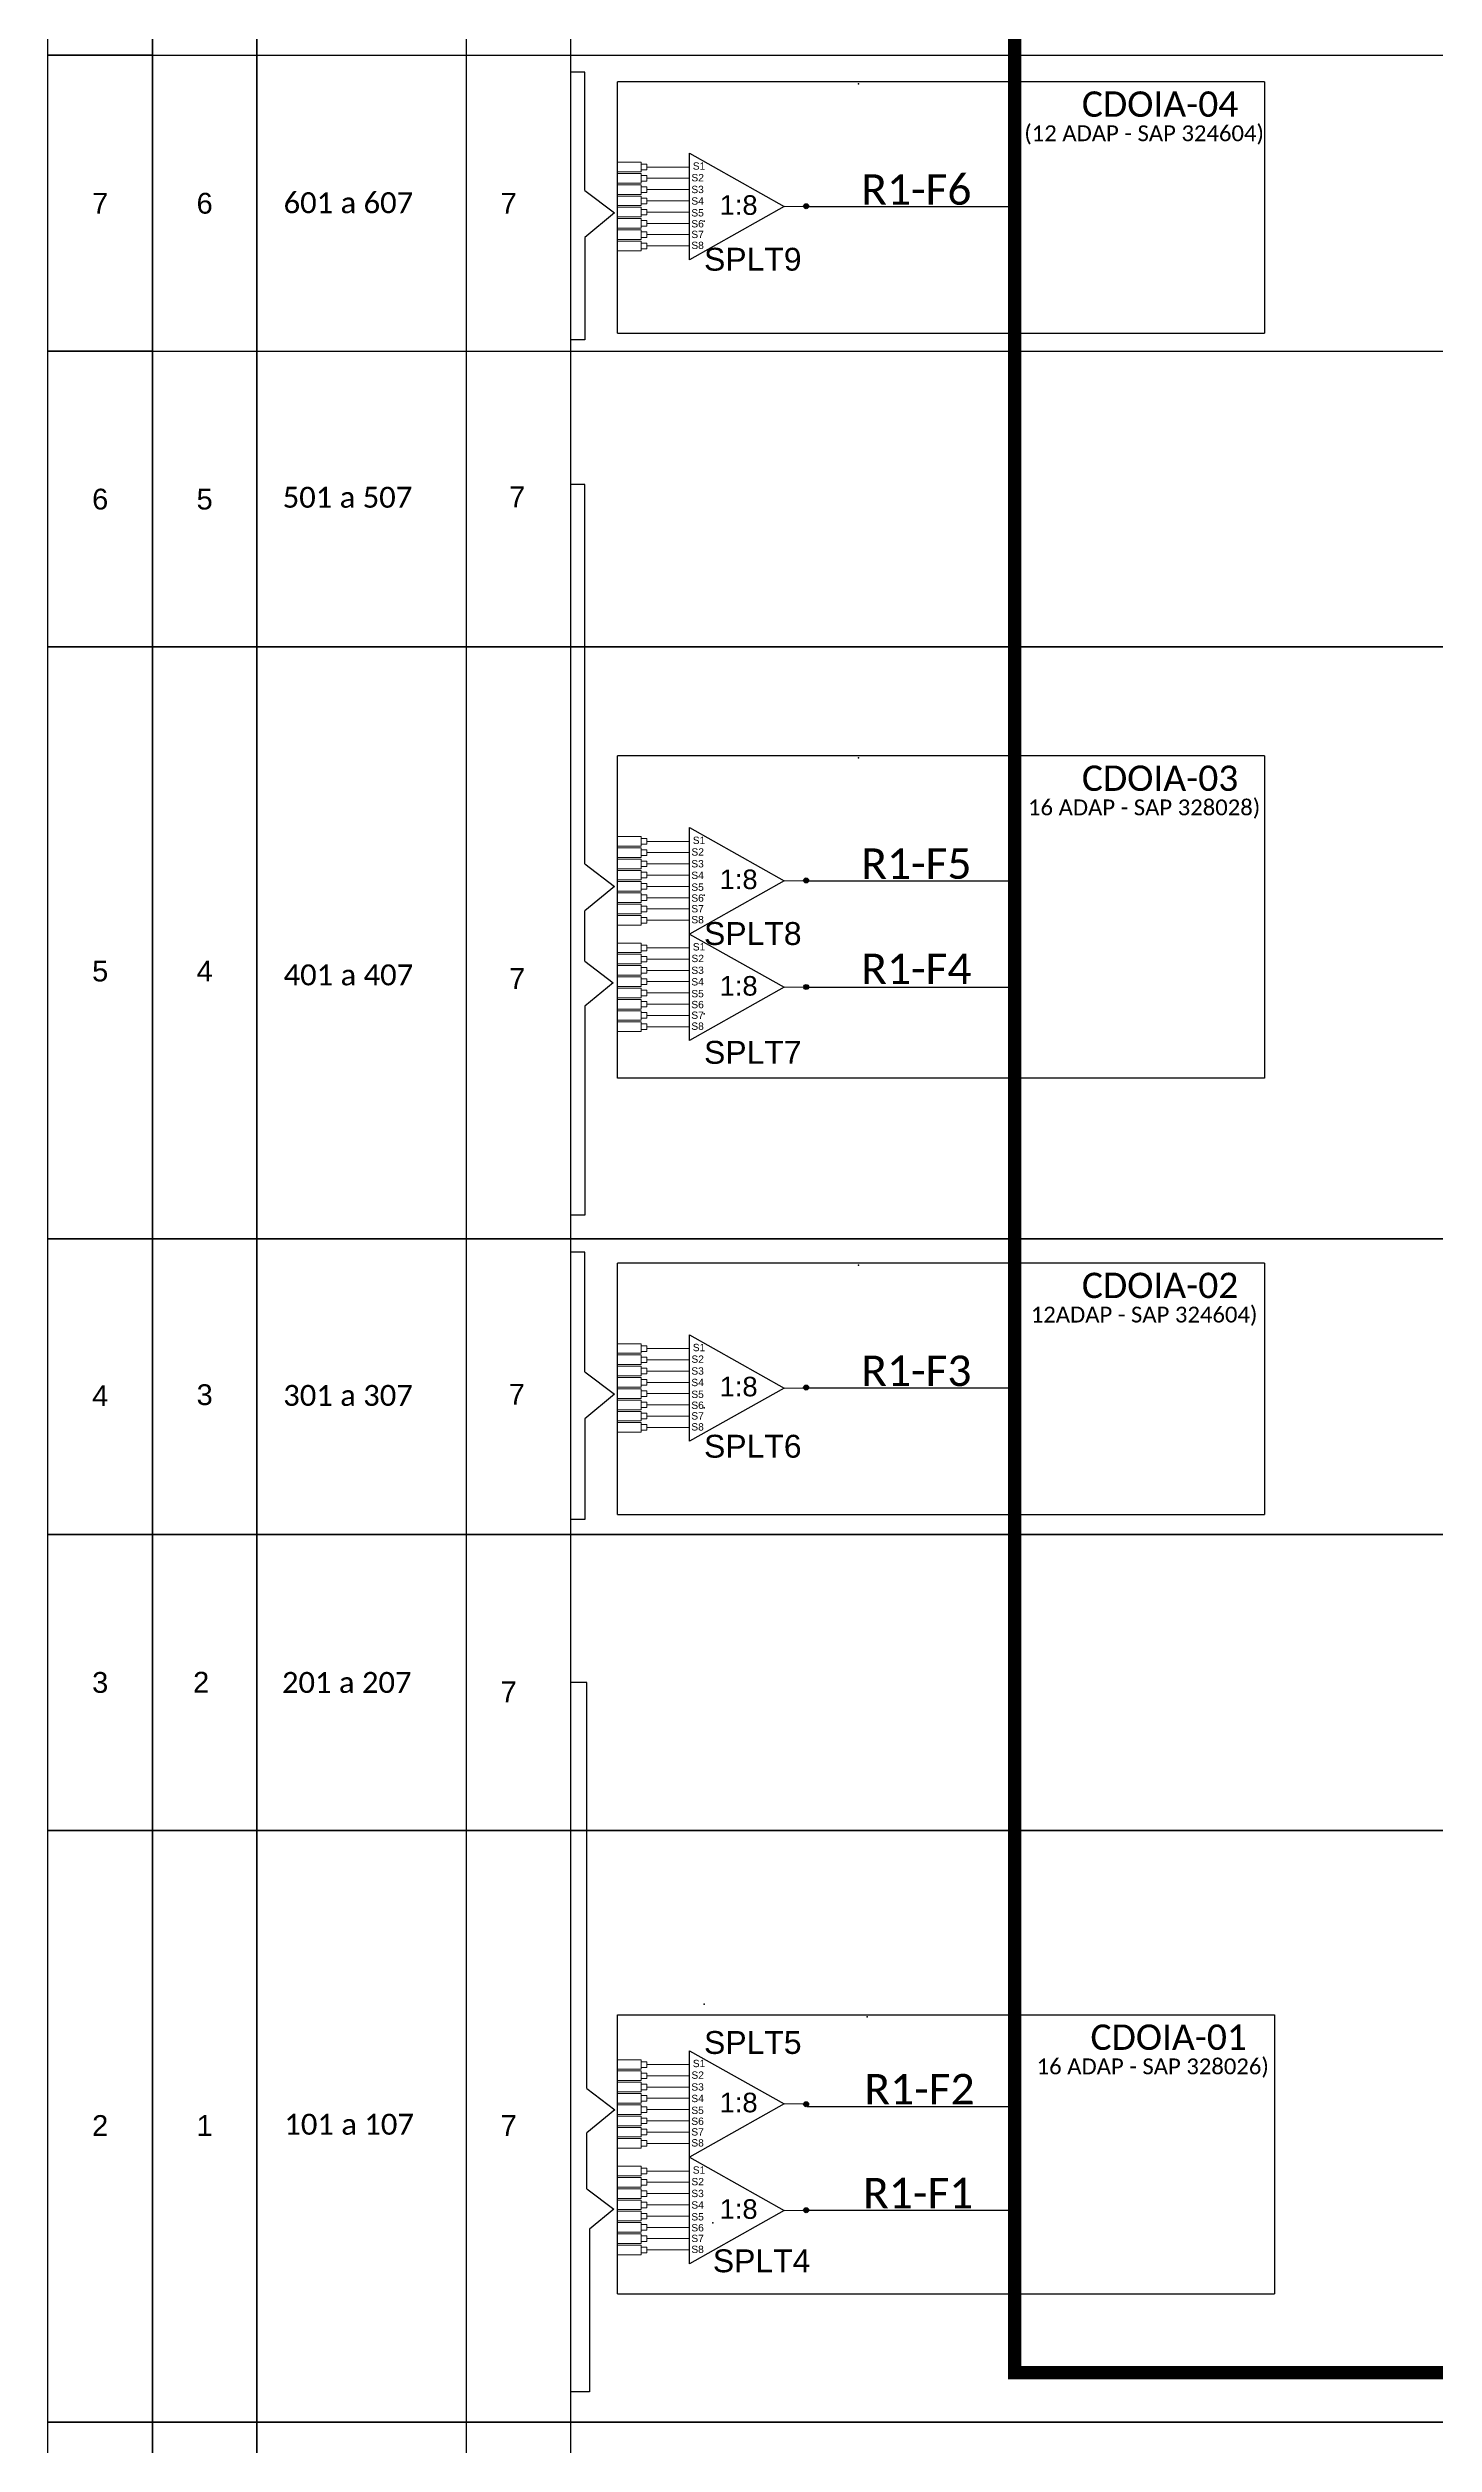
# Model space of a CAD drawing. Header units: metres. Extents: x -203 to 1885, y -55 to 636.
# Drawn here: x 547.6 to 623.1, y 20.3 to 150.8 of the extents above; entities that cross this region are included whole.
import ezdxf
from ezdxf.enums import TextEntityAlignment as Align

# ---------------------------------------------------------------- set-up
doc = ezdxf.new("R2010")
doc.units = ezdxf.units.M
doc.styles.add('ARIAL', font='arial.ttf')
doc.styles.add('WMF-Calibri0', font='calibri.ttf')

# ---------------------------------------------------------------- blocks, each defined once
blk = doc.blocks.new('A$C415C251F')
at = {"color": 3}
blk.add_point((0, 0), dxfattribs=at)
blk = doc.blocks.new('LEG_CDOIA8_C-SPLT_ESQ')
at = {"color": 3, "extrusion": (0, 0, -1), "xscale": -1, "zscale": -1}
blk.add_blockref('A$C415C251F', (0, 0), dxfattribs=at)
at = {"color": 1, "style": 'WMF-Calibri0', "flags": 4}
blk.add_attdef('CDO', (21.44, -2.61), '', height=2, dxfattribs=at)
blk.add_attdef('MODELO', text='', height=1.5, dxfattribs=at).set_placement((22.54, -4.54), align=Align.CENTER)
at = {"style": 'ARIAL', "flags": 4}
blk.add_attdef('SPLITAGEM', text='', height=1.5, dxfattribs=at).set_placement((18.61, -12.59), align=Align.CENTER)
blk = doc.blocks.new('SPLT_1-8_SC-APC_ESQ')
at = {"color": 1}
blk.add_lwpolyline([(7.37, -2.1), (17.04, -7.55), (7.37, -13), (7.37, -2.1)], dxfattribs=at)
at = {"color": 3, "lineweight": 0}
for points in [[(2.41, -3.02), (0, -3.02)], [(2.41, -4), (0, -4)], [(2.41, -4.17), (0, -4.17)], [(2.41, -3.02), (2.41, -4)], [(2.41, -4.17), (2.41, -5.16)], [(2.99, -3.51), (7.37, -3.51)], [(7.37, -4.66), (2.99, -4.66)], [(2.41, -5.16), (0, -5.16)], [(2.41, -5.32), (0, -5.32)], [(2.41, -6.31), (0, -6.31)], [(2.41, -6.48), (0, -6.48)], [(2.41, -5.32), (2.41, -6.31)], [(2.41, -6.48), (2.41, -7.46)], [(7.37, -5.82), (2.99, -5.82)], [(7.37, -6.97), (2.99, -6.97)], [(2.41, -7.46), (0, -7.46)], [(2.41, -7.63), (0, -7.63)], [(2.41, -8.62), (0, -8.62)], [(2.41, -8.78), (0, -8.78)], [(2.41, -9.77), (0, -9.77)], [(2.41, -7.63), (2.41, -8.62)], [(2.41, -8.78), (2.41, -9.77)], [(7.37, -8.12), (2.99, -8.12)], [(7.37, -9.28), (2.99, -9.28)], [(2.41, -9.94), (0, -9.94)], [(2.41, -10.92), (0, -10.92)], [(2.41, -11.09), (0, -11.09)], [(2.41, -12.08), (0, -12.08)], [(2.41, -9.94), (2.41, -10.92)], [(2.41, -11.09), (2.41, -12.08)], [(7.37, -10.43), (2.99, -10.43)], [(7.37, -11.58), (2.99, -11.58)]]:
    blk.add_lwpolyline(points, dxfattribs=at)
for points in [[(2.99, -3.22), (2.41, -3.22), (2.41, -3.8), (2.99, -3.8)], [(2.99, -4.38), (2.41, -4.38), (2.41, -4.95), (2.99, -4.95)], [(2.99, -5.53), (2.41, -5.53), (2.41, -6.1), (2.99, -6.1)], [(2.99, -6.68), (2.41, -6.68), (2.41, -7.26), (2.99, -7.26)], [(2.99, -7.84), (2.41, -7.84), (2.41, -8.41), (2.99, -8.41)], [(2.99, -8.99), (2.41, -8.99), (2.41, -9.56), (2.99, -9.56)], [(2.99, -10.14), (2.41, -10.14), (2.41, -10.72), (2.99, -10.72)], [(2.99, -11.3), (2.41, -11.3), (2.41, -11.87), (2.99, -11.87)]]:
    blk.add_lwpolyline(points, close=True, dxfattribs=at)
at = {"color": 1, "lineweight": 0}
blk.add_lwpolyline([(17.04, -7.55), (19.26, -7.55)], dxfattribs=at)
at = {"color": 1, "style": 'ARIAL'}
for s, height, p in [('S2', 0.75, (7.56, -4.97)), ('S1', 0.75, (7.7, -3.78)), ('S3', 0.75, (7.55, -6.18)), ('S4', 0.75, (7.55, -7.36)), ('1:8', 2, (10.45, -8.4)), ('S5', 0.75, (7.55, -8.57)), ('S6', 0.75, (7.55, -9.69)), ('S7', 0.75, (7.55, -10.78)), ('S8', 0.75, (7.55, -11.9))]:
    blk.add_text(s, height=height, dxfattribs=at).set_placement(p)
blk = doc.blocks.new('SPLITTER_')
blk.add_point((0, 0))
at = {"style": 'ARIAL', "flags": 4}
blk.add_attdef('SPLT', (0, -3.26), '', height=1.5, dxfattribs=at)

msp = doc.modelspace()

# ---------------------------------------------------------------- hatches: boundary and pattern name
h = msp.add_hatch(color=3)
h.dxf.hatch_style = 1
h.paths.add_polyline_path([(589.01, 142.2, 1), (588.74, 142.2, 1)])
h = msp.add_hatch(color=3)
h.dxf.hatch_style = 1
h.paths.add_polyline_path([(589.01, 105.48, 1), (588.74, 105.48, 1)])
h = msp.add_hatch(color=3)
h.dxf.hatch_style = 1
h.paths.add_polyline_path([(589.01, 99.68, 1), (588.74, 99.68, 1)])
h = msp.add_hatch(color=3)
h.dxf.hatch_style = 1
h.paths.add_polyline_path([(589.01, 77.87, 1), (588.74, 77.87, 1)])
h = msp.add_hatch(color=3)
h.dxf.hatch_style = 1
edge = h.paths.add_edge_path()
edge.add_arc((588.87, 38.84), 0.136, 0, 360)
h = msp.add_hatch(color=3)
h.dxf.hatch_style = 1
edge = h.paths.add_edge_path()
edge.add_arc((588.87, 33.07), 0.136, 0, 360)

# ---------------------------------------------------------------- linework, layer by layer
for p, q in [((570.35, 262.18), (570.35, 118.2)), ((570.35, 246.07), (570.35, 85.97)), ((570.35, 214.86), (570.35, 69.86)), ((570.35, 198.75), (570.35, 53.75)), ((553.27, 150.42), (553.27, 182.64)), ((558.96, 150.42), (558.96, 182.64)), ((558.96, 182.64), (558.96, 150.42)), ((570.35, 182.64), (570.35, 21.53)), ((576.04, 182.64), (576.04, 134.31)), ((553.27, 150.42), (558.96, 150.42)), ((553.27, 134.31), (553.27, 150.42)), ((558.96, 150.42), (747.06, 150.42)), ((558.96, 134.31), (558.96, 150.42)), ((558.96, 150.42), (558.96, 134.31)), ((570.35, 150.42), (570.35, -10.69)), ((553.27, 134.31), (558.96, 134.31)), ((553.27, 118.2), (553.27, 134.31)), ((558.96, 134.31), (747.06, 134.31)), ((558.96, 118.2), (558.96, 134.31)), ((558.96, 134.31), (558.96, 118.2)), ((570.35, 134.31), (570.35, -10.69)), ((570.35, 134.31), (570.35, -42.91)), ((576.04, 134.31), (576.04, -10.69)), ((576.04, 134.31), (576.04, -10.69)), ((576.04, 134.31), (576.04, 21.53)), ((558.96, 118.2), (553.27, 118.2)), ((553.27, 118.2), (558.96, 118.2)), ((553.27, 85.97), (553.27, 118.2)), ((747.06, 118.2), (558.96, 118.2)), ((558.96, 118.2), (747.06, 118.2)), ((558.96, 85.97), (558.96, 118.2)), ((558.96, 118.2), (558.96, 85.97)), ((570.35, 118.2), (570.35, -42.91)), ((576.04, 118.2), (576.04, -42.91)), ((576.04, 118.2), (576.04, -42.91)), ((558.96, 85.97), (553.27, 85.97)), ((553.27, 85.97), (558.96, 85.97)), ((553.27, 69.86), (553.27, 85.97)), ((747.06, 85.97), (558.96, 85.97)), ((558.96, 85.97), (747.06, 85.97)), ((558.96, 69.86), (558.96, 85.97)), ((558.96, 85.97), (558.96, 69.86)), ((558.96, 69.86), (553.27, 69.86)), ((553.27, 69.86), (558.96, 69.86)), ((553.27, 53.75), (553.27, 69.86)), ((747.06, 69.86), (558.96, 69.86)), ((558.96, 69.86), (747.06, 69.86)), ((558.96, 53.75), (558.96, 69.86)), ((558.96, 69.86), (558.96, 53.75)), ((558.96, 53.75), (553.27, 53.75)), ((553.27, 53.75), (558.96, 53.75)), ((553.27, 21.53), (553.27, 53.75)), ((747.06, 53.75), (558.96, 53.75)), ((558.96, 53.75), (747.06, 53.75)), ((558.96, 21.53), (558.96, 53.75)), ((558.96, 53.75), (558.96, 21.53)), ((558.96, 21.53), (553.27, 21.53)), ((553.27, 21.53), (558.96, 21.53)), ((553.27, -10.69), (553.27, 21.53)), ((747.06, 21.53), (558.96, 21.53)), ((558.96, 21.53), (747.06, 21.53)), ((558.96, -10.69), (558.96, 21.53)), ((558.96, 21.53), (558.96, -10.69))]:
    msp.add_line(p, q)
at = {"color": 5, "const_width": 0.726}
for points in [[(600.23, 33.07), (600.23, 253.99)], [(600.23, 33.07), (600.23, 24.22), (667.79, 24.22), (667.79, 13.91)]]:
    msp.add_lwpolyline(points, dxfattribs=at)
for points in [[(547.57, 182.64), (553.27, 182.64), (553.27, 150.42), (547.57, 150.42)], [(547.57, 150.42), (553.27, 150.42), (553.27, 134.31), (547.57, 134.31)], [(547.57, 134.31), (553.27, 134.31), (553.27, 118.2), (547.57, 118.2)], [(547.57, 118.2), (553.27, 118.2), (553.27, 85.97), (547.57, 85.97)], [(547.57, 85.97), (553.27, 85.97), (553.27, 69.86), (547.57, 69.86)], [(547.57, 69.86), (553.27, 69.86), (553.27, 53.75), (547.57, 53.75)], [(547.57, 53.75), (553.27, 53.75), (553.27, 21.53), (547.57, 21.53)], [(547.57, 21.53), (553.27, 21.53), (553.27, -10.69), (547.57, -10.69)]]:
    msp.add_lwpolyline(points, close=True)
at = {"color": 3}
for points in [[(576.82, 143.05), (576.82, 149.5), (576.04, 149.5)], [(576.82, 143.05), (578.43, 141.83), (576.82, 140.5)], [(576.82, 140.5), (576.82, 134.92), (576.04, 134.92)], [(576.82, 106.38), (576.82, 127.04), (576.04, 127.04)], [(576.82, 106.38), (578.43, 105.16), (576.82, 103.83)], [(576.82, 101.08), (576.82, 103.83)], [(576.82, 101.08), (578.36, 99.91), (576.82, 98.64)], [(576.82, 98.64), (576.82, 87.26), (576.04, 87.26)], [(576.82, 78.72), (576.82, 85.24), (576.04, 85.24)], [(576.82, 78.72), (578.43, 77.5), (576.82, 76.17)], [(576.82, 76.17), (576.82, 70.68), (576.04, 70.68)], [(576.93, 39.69), (576.93, 61.81), (576.04, 61.81)], [(576.93, 39.69), (578.45, 38.54), (576.93, 37.29)], [(576.93, 34.23), (576.93, 37.29)], [(576.93, 34.23), (578.39, 33.13), (577.08, 32.04)], [(577.08, 32.04), (577.08, 23.18), (576.04, 23.18)]]:
    msp.add_lwpolyline(points, dxfattribs=at)
at = {"color": 1}
for points in [[(578.6, 135.29), (578.6, 148.98)], [(613.83, 148.98), (578.6, 148.98)], [(613.83, 148.98), (613.83, 135.29)], [(578.6, 135.29), (613.83, 135.29)], [(578.6, 94.72), (578.6, 112.27)], [(613.83, 112.27), (578.6, 112.27)], [(613.83, 112.27), (613.83, 94.72)], [(613.83, 94.72), (578.6, 94.72)], [(578.6, 70.96), (578.6, 84.65)], [(613.83, 84.65), (578.6, 84.65)], [(613.83, 84.65), (613.83, 70.96)], [(578.6, 70.96), (613.83, 70.96)], [(578.6, 28.52), (578.6, 43.71), (614.39, 43.71), (614.39, 28.52)], [(578.6, 28.52), (614.39, 28.52)]]:
    msp.add_lwpolyline(points, dxfattribs=at)
at = {"color": 5}
for points in [[(588.94, 142.18), (600.23, 142.18)], [(588.94, 105.46), (600.23, 105.46)], [(588.94, 99.67), (600.23, 99.67)], [(588.94, 77.85), (600.23, 77.85)], [(588.93, 38.72), (600.23, 38.72)], [(588.87, 33.07), (600.23, 33.07)]]:
    msp.add_lwpolyline(points, dxfattribs=at)
at = {"color": 3}
for centre in [(588.87, 142.2), (588.87, 105.48), (588.87, 99.68), (588.87, 77.87), (588.87, 38.84), (588.87, 33.07)]:
    msp.add_circle(centre, 0.136, dxfattribs=at)

# ---------------------------------------------------------------- block references
at = {"color": 1}
ref = msp.add_blockref('LEG_CDOIA8_C-SPLT_ESQ', (591.73, 148.87), dxfattribs=dict(at, xscale=0.6897623040001566, yscale=0.6897623040001584, zscale=0.6897623040001567))
ref.add_attrib('CDO', 'CDOIA-04', (603.89, 147.07), dxfattribs={"color": 1, "height": 1.38, "style": 'WMF-Calibri0'})
ref.add_attrib('MODELO', '(12 ADAP - SAP 324604)', dxfattribs={"color": 1, "height": 0.8622, "style": 'WMF-Calibri0'}).set_placement((607.28, 145.74), align=Align.CENTER)
at = {"xscale": 0.5321023487999836, "yscale": 0.5321023487999845, "zscale": 0.5321023487999834}
for p in [(578.6, 146.2), (578.6, 109.48), (578.6, 103.68), (578.6, 81.86), (578.6, 42.87), (578.6, 37.07)]:
    msp.add_blockref('SPLT_1-8_SC-APC_ESQ', p, dxfattribs=at)
ref = msp.add_blockref('SPLITTER_', (583.31, 141.39), dxfattribs=dict(xscale=0.8294400000001887, yscale=0.82944000000019, zscale=0.8294400000001886))
ref.add_attrib('SPLT', 'SPLT9', (583.31, 138.69), dxfattribs={"height": 1.244, "style": 'ARIAL'})
at = {"color": 1}
ref = msp.add_blockref('LEG_CDOIA8_C-SPLT_ESQ', (591.73, 112.16), dxfattribs=dict(at, xscale=0.6897623040001566, yscale=0.6897623040001584, zscale=0.6897623040001567))
ref.add_attrib('CDO', 'CDOIA-03', (603.89, 110.36), dxfattribs={"color": 1, "height": 1.38, "style": 'WMF-Calibri0'})
ref.add_attrib('MODELO', '16 ADAP - SAP 328028)', dxfattribs={"color": 1, "height": 0.8622, "style": 'WMF-Calibri0'}).set_placement((607.28, 109.03), align=Align.CENTER)
ref = msp.add_blockref('SPLITTER_', (583.31, 104.68), dxfattribs=dict(xscale=0.8294400000001887, yscale=0.82944000000019, zscale=0.8294400000001886))
ref.add_attrib('SPLT', 'SPLT8', (583.31, 101.97), dxfattribs={"height": 1.244, "style": 'ARIAL'})
ref = msp.add_blockref('SPLITTER_', (583.31, 98.21), dxfattribs=dict(xscale=0.8294400000001887, yscale=0.82944000000019, zscale=0.8294400000001886))
ref.add_attrib('SPLT', 'SPLT7', (583.31, 95.5), dxfattribs={"height": 1.244, "style": 'ARIAL'})
ref = msp.add_blockref('LEG_CDOIA8_C-SPLT_ESQ', (591.73, 84.54), dxfattribs=dict(at, xscale=0.6897623040001566, yscale=0.6897623040001584, zscale=0.6897623040001567))
ref.add_attrib('CDO', 'CDOIA-02', (603.89, 82.74), dxfattribs={"color": 1, "height": 1.38, "style": 'WMF-Calibri0'})
ref.add_attrib('MODELO', '12ADAP - SAP 324604)', dxfattribs={"color": 1, "height": 0.8622, "style": 'WMF-Calibri0'}).set_placement((607.28, 81.41), align=Align.CENTER)
ref = msp.add_blockref('SPLITTER_', (583.31, 76.76), dxfattribs=dict(xscale=0.8294400000001887, yscale=0.82944000000019, zscale=0.8294400000001886))
ref.add_attrib('SPLT', 'SPLT6', (583.31, 74.05), dxfattribs={"height": 1.244, "style": 'ARIAL'})
ref = msp.add_blockref('SPLITTER_', (583.31, 44.28), dxfattribs=dict(xscale=0.8294400000001887, yscale=0.82944000000019, zscale=0.8294400000001886))
ref.add_attrib('SPLT', 'SPLT5', (583.31, 41.58), dxfattribs={"height": 1.244, "style": 'ARIAL'})
ref = msp.add_blockref('LEG_CDOIA8_C-SPLT_ESQ', (592.2, 43.6), dxfattribs=dict(at, xscale=0.6897623040001566, yscale=0.6897623040001584, zscale=0.6897623040001567))
ref.add_attrib('CDO', 'CDOIA-01', (604.36, 41.8), dxfattribs={"color": 1, "height": 1.38, "style": 'WMF-Calibri0'})
ref.add_attrib('MODELO', '16 ADAP - SAP 328026)', dxfattribs={"color": 1, "height": 0.8622, "style": 'WMF-Calibri0'}).set_placement((607.75, 40.47), align=Align.CENTER)
ref = msp.add_blockref('SPLITTER_', (583.79, 32.39), dxfattribs=dict(xscale=0.8294400000001887, yscale=0.82944000000019, zscale=0.8294400000001886))
ref.add_attrib('SPLT', 'SPLT4', (583.79, 29.69), dxfattribs={"height": 1.244, "style": 'ARIAL'})

# ---------------------------------------------------------------- texts
at = {"color": 5, "style": 'WMF-Calibri0'}
for s, p in [('R1-F6', (591.87, 142.28)), ('R1-F5', (591.87, 105.57)), ('R1-F4', (591.87, 99.84)), ('R1-F3', (591.87, 77.95)), ('R1-F2', (592.04, 38.83)), ('R1-F1', (591.97, 33.17))]:
    msp.add_text(s, height=1.659, dxfattribs=at).set_placement(p)
at = {"style": 'WMF-Calibri0'}
for s, p in [('601 a 607', (560.41, 141.82)), ('501 a 507', (560.36, 125.78)), ('401 a 407', (560.41, 99.77)), ('301 a 307', (560.39, 76.87)), ('201 a 207', (560.32, 61.24)), ('101 a 107', (560.45, 37.18))]:
    msp.add_text(s, height=1.14, dxfattribs=at).set_placement(p)
at = {"style": 'ARIAL', "flags": 12}
for tag, text, height, p in [('7', 'XX', 1.132, (550.42, 142.36)), ('6', 'XX', 1.132, (556.11, 142.36)), ('7', 'XX', 1.132, (572.67, 142.36)), ('6', 'XX', 1.132, (550.42, 126.25)), ('5', 'XX', 1.132, (556.11, 126.25)), ('7', 'XX', 1.132, (573.13, 126.37)), ('5', 'XX', 1.132, (550.42, 100.55)), ('4', 'XX', 1.132, (556.11, 100.55)), ('7', 'XX', 1.132, (573.13, 100.14)), ('4', 'XX', 1.132, (550.42, 77.42)), ('3', 'XX', 1.132, (556.11, 77.48)), ('7', 'XX', 1.132, (573.11, 77.5)), ('3', 'XX', 1.132, (550.42, 61.81)), ('2', 'XX', 1.132, (555.92, 61.82)), ('7', 'XX', 1.132, (572.67, 61.3)), ('2', 'XX', 1.132, (550.42, 37.68)), ('1', 'PL', 1.132, (556.11, 37.68)), ('7', '0', 1.13, (572.67, 37.68))]:
    msp.add_attdef(tag, text=text, height=height, dxfattribs=at).set_placement(p, align=Align.MIDDLE_CENTER)

doc.saveas('drawing.dxf')
